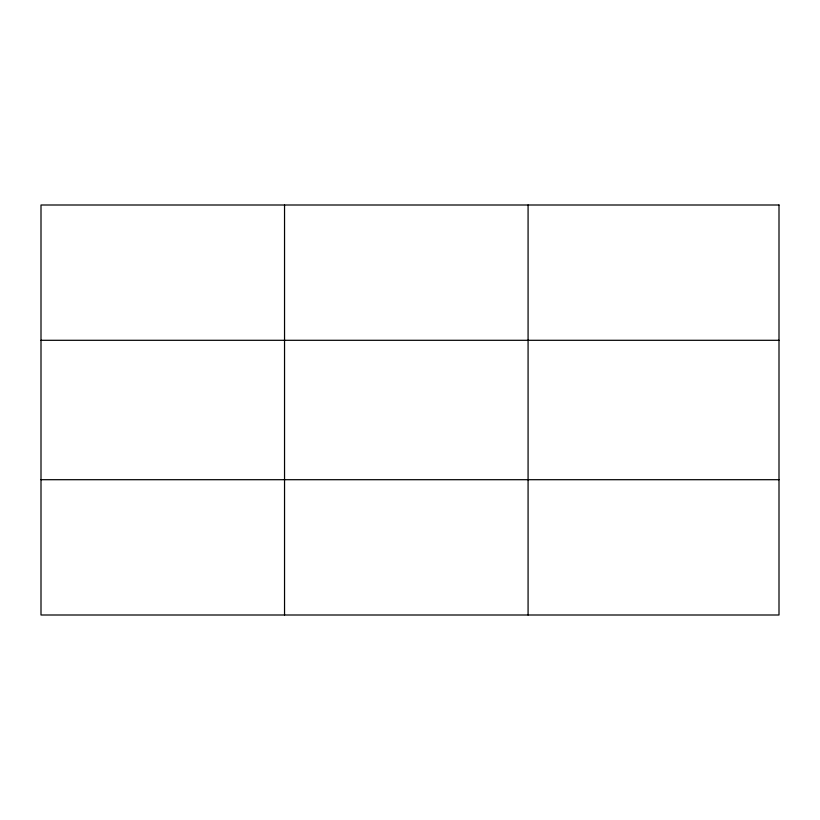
<?xml version="1.0" encoding="UTF-8"?>
<svg xmlns="http://www.w3.org/2000/svg" width="820" height="820" viewBox="0 0 820 820"><rect width="100%" height="100%" fill="white"/><g stroke="black" fill="none" stroke-linecap="round" stroke-linejoin="round"><path stroke-width="1.23" d="M284.54 615L284.54 205M528.08 615L528.08 205M41 340.3L779 340.3M41 479.7L779 479.7M779 205L41 205L41 615L779 615L779 205"/></g></svg>
